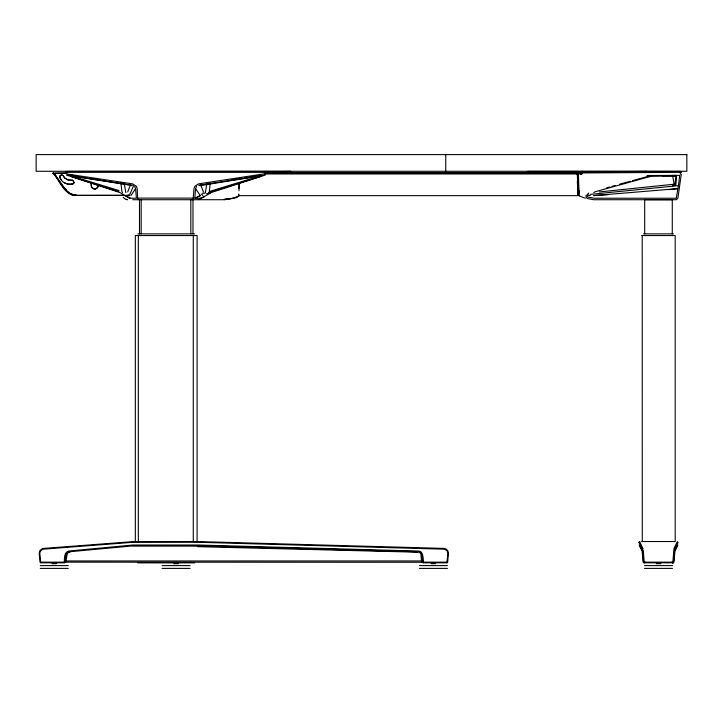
<?xml version="1.0" encoding="UTF-8"?>
<svg xmlns="http://www.w3.org/2000/svg" width="723" height="723" viewBox="0 0 723 723"><rect width="100%" height="100%" fill="white"/><g stroke="black" fill="none" stroke-linecap="round" stroke-linejoin="round"><path stroke-width="1.08" d="M677.415 541.59L673.99 548.405L672.806 562.81L673.926 562.151L674.966 551.062L677.912 545.015M59.756 177.433L59.801 176.096L61.428 174.876L63.154 175.535L64.573 177.912L68.278 180.09L72.643 180.208L74.216 182.666C69.95 187.158 59.711 182.124 59.801 176.096L61.428 174.876L63.154 175.535L64.573 177.912L68.351 180.117L72.643 180.208L74.216 182.675L72.743 184.094M680.668 171.378L582.169 171.405L581.807 173.999L581.084 174.451L580.108 174.189L578.734 171.658L528.513 171.812L528.034 171.351L527.194 171.984M132.481 545.675L198.689 545.675L418.861 551.667C423.407 553.068 421.997 558.599 422.729 562.151L423.326 562.81L446.941 562.81L447.908 553.14L447.284 551.016L444.835 549.209L196.548 542.223L132.408 542.34L42.838 549.209L40.389 551.016L39.774 553.14L40.732 562.81L64.302 562.81L64.953 562.151L66.182 553.637M678.147 542.322L674.695 549.209L673.529 562.151L672.806 562.81L673.529 562.151M238.933 188.369L239.123 182.829M238.961 190.773L239.223 183.027M238.997 195.861L239.033 194.812M238.78 193.99C239.132 200.307 227.591 197.478 223.958 199.557L231.64 198.527L238.753 196.204M585.847 195.662L586.48 197.759L587.672 198.599L593.655 199.72L676.394 199.72L677.903 198.111L681.283 174.297L680.307 173.963L680.406 172.345L681.545 172.417M132.734 199.72L193.122 199.72L194.008 188.432L194.903 186.209L198.473 183.895L265.937 173.592M124.916 195.337L76.114 195.382C64.907 194.415 60.045 180.777 53.394 172.942L52.987 173.24C60.226 180.596 63.741 195.346 76.105 195.463L125.63 195.454L76.105 195.445L71.252 194.686M578.255 172.571L578.301 171.966L579.213 195.852M675.842 184.961L676.583 176.295L675.58 175.942L650.917 176.322L595.183 191.74L593.71 192.643M264.88 173.963L265.025 172.345L265.947 172.219M195.59 188.658L194.749 198.229L200.298 195.599L195.59 188.658L196.593 186.371M64.302 562.81C64.528 558.762 63.723 552.688 68.622 551.062L132.996 545.015L198.174 545.015L419.051 551.062C424.058 551.098 423.235 563.569 423.461 562.151L446.95 562.151M210.276 182.811L209.29 191.514L260.343 175.906L259.53 175.056M64.934 562.259L65.874 554.523L68.983 551.803L132.625 545.91L198.554 545.91L418.698 551.803L421.798 554.523L422.747 562.259L64.953 562.151M678.49 185.287L679.71 175.364L647.049 175.517M134.288 542.322L134.388 541.536L197.09 541.518L197.09 235.553L135.328 235.553L135.328 541.518L138.97 541.59M72.128 175.056L71.315 175.906M205.332 192.607L206.85 183.913M581.084 174.451L581.681 173.565C580.497 172.372 583.316 170.764 581.672 171.893M291.017 171.993L290.565 171.369M678.255 186.371L676.303 198.229L594.179 198.229L587.998 197.162L586.877 195.373M65.811 561.934L67.293 553.655M127.709 191.947L130.52 184.781M133.628 185.648L129.941 194.153L129.028 194.379M97.433 187.718L98.201 186.082L97.433 187.718L95.888 188.703L93.61 188.712C91.062 187.953 91.062 185.007 91.225 182.847M579.539 196.014L585.341 198.219M674.758 550.673L676.8 546.669M130.881 195.599L135.59 188.658L134.577 186.371M581.554 172.191L582.169 171.405L579.629 171.351M587.04 194.695L588.757 193.095M643.244 550.555L644.265 562.81L643.542 562.151L642.458 549.552L638.942 542.34L639.647 541.536L643.163 549.1M638.924 542.322L639.665 541.59M290.628 171.387L265.052 171.83M446.941 562.81L447.664 562.151L448.441 553.176L447.745 550.555L446.154 549.1L444.021 548.405L196.674 541.536M580.108 174.189L581.681 173.565M599.376 191.947L674.93 184.13L676.041 175.897L662.114 175.716M66.362 173.231L53.845 173.529C60.181 181.383 65.296 194.388 76.105 195.445M65.657 189.86L66.417 189.309M95.517 188.866L97.515 187.6M198.635 185.287L265.205 175.074L211.324 192.508C206.281 195.264 201.392 199.394 195.219 198.238L200.298 195.599M577.008 173.294L578.201 172.562M204.6 196.647L198.436 199.72L193.122 199.72M66.959 552.743L68.821 551.667M68.351 552.815L70.004 552.191M199.738 185.703L260.958 175.816L259.855 176.692L208.576 192.643M606.597 187.844L609.841 186.941M612.001 186.344L615.237 185.45M619.557 184.248L630.357 181.256M632.517 180.651L648.712 176.168M206.561 193.728L210.113 193.095M231.64 198.527L224.745 199.711L198.653 199.711M672.526 185.703L675.011 185.269M231.062 179.928L233.285 179.593M235.508 179.259L237.731 178.924M239.946 178.59L242.169 178.256M244.392 177.912L246.606 177.578M248.829 177.243L252.164 176.737M254.388 176.403L256.602 176.069M265.097 171.378L66.579 171.378M668.892 189.607L677.659 188.658L593.728 195.599L608.17 194.65M678.409 185.648L590.447 194.379M578.644 173.05C578.508 170.041 577.758 173.43 579.213 172.996M93.972 188.875L95.888 188.703L93.972 188.875L91.975 187.619M582.06 173.8L580.659 173.692L580.009 171.74L581.789 173.927L580.018 173.032L581.093 173.637M134.388 541.536L43.651 548.405L41.518 549.1L39.937 550.555L39.232 553.176L40.018 562.151L40.732 562.81M671.586 562.259L673.203 562.151L673.276 562.81L643.795 562.81L643.154 562.151L642.105 551.062L639.168 545.015M202.286 195.309L203.046 195.282M265.025 172.345L65.685 172.336L67.04 172.508M65.097 560.958L421.491 560.949L421.861 561.934M581.816 171.893L646.868 171.414M581.789 172.942L680.406 172.345M264.745 171.369L290.176 171.369M528.034 171.351L578.707 171.369M265.35 172.887L577.306 172.887L577.334 173.963L265.332 173.963M54.596 172.978L66.697 172.987M265.35 173.122L577.316 173.122M238.689 195.644L578.075 195.644L577.903 190.583M66.633 172.345L66.778 173.963L132.698 183.895L136.276 186.209L137.171 188.432L137.641 198.111L193.529 198.111M137.84 233.872L194.577 233.872M643.533 233.872L673.429 233.872M641.78 235.553L675.192 235.553L675.192 541.536L641.78 541.536M193.556 541.59L197.09 541.59M40.723 562.151L64.211 562.151M644.265 562.151L672.806 562.151M137.84 562.865L194.577 562.865M52.038 563.687L56.493 563.687M173.863 563.687L178.319 563.687M431.233 563.687L435.698 563.687M656.303 563.687L660.768 563.687M40.253 565.603L68.278 565.603M162.079 565.603L190.104 565.603M419.457 565.603L447.474 565.603M644.527 565.603L672.544 565.603M40.244 568.395L68.287 568.395M162.069 568.395L190.113 568.395M419.448 568.395L447.483 568.395M644.518 568.395L672.562 568.395M202.286 193.213L205.043 193.222M72.86 184.067L67.664 184.049L64.121 182.666M644.265 562.81L643.877 562.151L645.485 562.259M197.731 546.678L417.668 552.191M128.125 195.282L129.544 195.517L126.805 195.129M588.612 195.282L590.131 195.517L588.016 195.129M75.047 176.069L77.244 176.403M79.449 176.737L82.747 177.243M93.755 178.924L95.951 179.259M98.156 179.593L100.352 179.928M132.535 185.287L66.453 175.074L119.846 192.508L123.633 194.695M71.532 194.243L76.114 194.948M128.73 184.961L70.7 175.816L70.628 176.322L118.816 191.74M126.154 199.458L127.546 199.711L124.772 198.798L123.145 197.18M201.229 194.153L202.142 194.379M579.231 171.703L580.569 172.797M72.038 176.168L118.97 190.538M577.081 174.623L578.355 175.065M130.221 185.269L131.432 185.703M129.941 198.599L125.016 195.662M124.681 195.373L131.17 198.229L136.421 198.229L135.59 188.658M423.38 562.81L422.747 562.259M55.508 175.861L56.412 177.108M54.089 173.357L65.748 189.788M122.594 192.643L121.88 191.514L120.895 182.811M59.729 177.343L61.536 180.461M639.765 545.675L642.313 550.673M92.065 187.745L91.288 186.209L91.252 182.964M675.011 175.056L675.3 175.689M200.651 184.781L203.461 191.947M132.155 541.59L132.408 542.34M137.641 198.111L138.048 199.72M672.553 175.318L674.225 184.654M124.32 183.913L125.838 192.607M643.027 553.637L643.127 554.704M420.949 554.776L421.491 560.949M673.203 562.151L673.23 562.81M577.306 173.348L578.075 195.129L577.316 181.256M579.051 190.619L579.141 193.656M672.282 233.872L672.282 199.72L644.69 199.72L644.69 233.872M642.223 235.553L642.277 541.536M445.748 154.605L445.748 171.279M193.276 235.553L193.276 541.536M192.978 199.72L192.978 233.872M190.818 199.72L190.818 233.872M141.175 199.72L141.175 233.872M139.494 199.72L139.494 233.872M138.337 235.553L138.337 541.536M53.448 173.014L52.987 173.24L53.448 173.014M686.85 154.605L36.15 154.605L36.15 171.279L686.85 171.279L686.85 154.605"/></g></svg>
